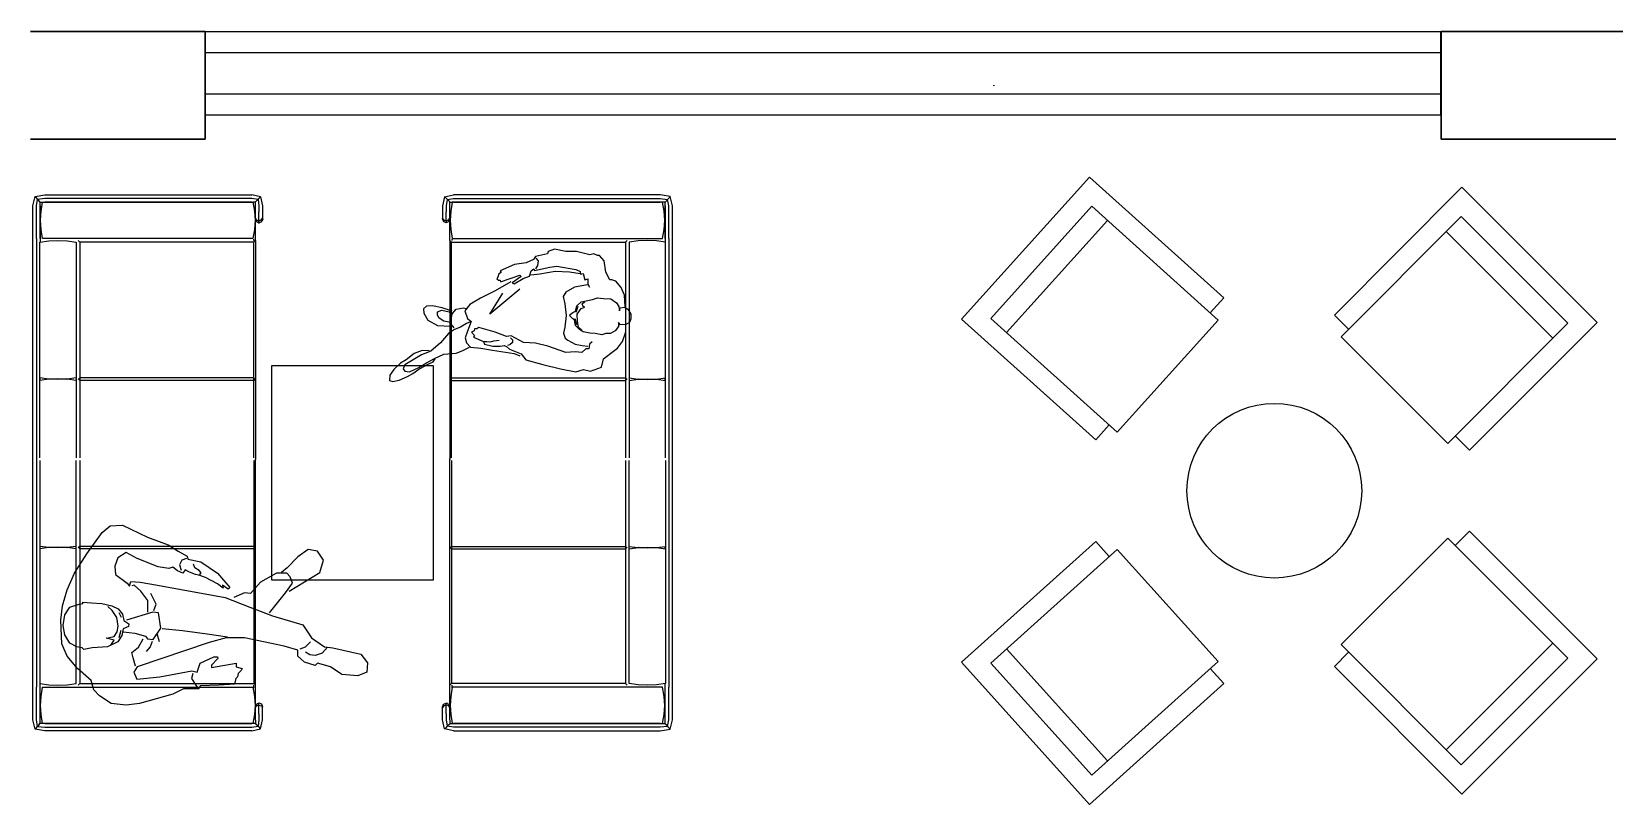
# Model space of a CAD drawing. Header units: millimetres. Extents: x 1531071 to 1560283, y -701792 to -691067.
# Drawn here: x 1545637 to 1546226, y -696663 to -696375 of the extents above; entities that cross this region are included whole.
import ezdxf

# ---------------------------------------------------------------- set-up
doc = ezdxf.new("R2010")
doc.units = ezdxf.units.MM
doc.header["$LTSCALE"] = 20
doc.header["$MEASUREMENT"] = 0
doc.linetypes.add('Dot & Dashed', pattern=[670.277762, 352.777767, -176.388884, 0, -141.111112])
doc.layers.add('mebel', color=21, linetype='Continuous')
doc.layers.add('PLEPO', color=8, linetype='Continuous')
for name, color, linetype, lineweight in [('OXLAR', 6, 'Continuous', 5), ('Qapi', 5, 'Continuous', 13), ('wall ext', 30, 'Continuous', 30)]:
    doc.layers.add(name, color=color, linetype=linetype, lineweight=lineweight)

# ---------------------------------------------------------------- blocks, each defined once
blk = doc.blocks.new('M_DFURN_FURN_3D SOFA - 1-SEAT_P')
at = {"color": 0, "linetype": 'ByBlock', "lineweight": -2}
blk.add_line((0.222216, 0.394416), (0.222216, -0.394416), dxfattribs=at)
blk.add_lwpolyline([(0.944418, 0.394416), (0.944418, 0.499968), (0, 0.499968), (0, -0.499968), (0.944418, -0.499968), (0.944418, -0.394416)], dxfattribs=at)
blk.add_lwpolyline([(0.999972, -0.394416), (0.999972, 0.394416), (0.111108, 0.394416), (0.111108, -0.394416)], close=True, dxfattribs=at)
at = {"layer": 'Defpoints', "color": 0, "linetype": 'ByBlock', "lineweight": -2}
for p in [(0, 0.499968), (0, -0.499968)]:
    blk.add_point(p, dxfattribs=at)
blk = doc.blocks.new('werr')
at = {"layer": 'mebel'}
for p, q in [((1475466.6, -813383.8), (1475475.3, -813349.8)), ((1475466.6, -813505.5), (1475466.6, -813383.8)), ((1475475.3, -813349.8), (1475511.7, -813343.3)), ((1475475.3, -813349.8), (1475477.9, -813352.8)), ((1475477.9, -813352.8), (1475493, -813370.2)), ((1475480.1, -813383.9), (1475484.2, -813360)), ((1475480.1, -813505.5), (1475480.1, -813383.9)), ((1475511.6, -813356.8), (1475484.2, -813360)), ((1475493.6, -813383.9), (1475493.6, -813505.5)), ((1475493.7, -813370.4), (1475502.8, -813370.4)), ((1475493.7, -813505.5), (1475493.7, -813370.4)), ((1475497.1, -813404.1), (1475502.8, -813370.4)), ((1475502.8, -813370.4), (1476285.7, -813370.4)), ((1476281, -813356.8), (1475511.6, -813356.8)), ((1476281, -813370.3), (1475511.6, -813370.3)), ((1475511.7, -813343.3), (1476281.1, -813343.3)), ((1476304.7, -813360.2), (1476281, -813356.8)), ((1476314.3, -813350.7), (1476281.1, -813343.3)), ((1476294.6, -813370.4), (1476285.7, -813370.4)), ((1476285.7, -813370.4), (1476291.5, -813404.1)), ((1476294.6, -813382.8), (1476294.6, -813370.4)), ((1476294.6, -813430), (1476294.6, -813383.8)), ((1476311.5, -813353.5), (1476295.2, -813369.8)), ((1476304.7, -813360.2), (1476308.1, -813383.9)), ((1476308.1, -813383.9), (1476308.1, -813406.4)), ((1476311.5, -813353.5), (1476314.3, -813350.7)), ((1476314.3, -813350.7), (1476321.6, -813383.9)), ((1476321.6, -813383.9), (1476321.6, -813395.1)), ((1475495.2, -813437.9), (1475497.1, -813404.1)), ((1475497.1, -813471.7), (1475495.2, -813437.9)), ((1476291.5, -813404.1), (1476293.4, -813437.9)), ((1476293.4, -813437.9), (1476291.5, -813471.7)), ((1476294.6, -813430), (1476294.6, -813433.4)), ((1476298.5, -813436.8), (1476294.6, -813430)), ((1476294.6, -813433.4), (1476298.6, -813443)), ((1476294.6, -813433.5), (1476298.6, -813443)), ((1476294.6, -813513), (1476294.6, -813433.5)), ((1476298.5, -813436.8), (1476308.1, -813439.6)), ((1476298.6, -813443), (1476298.5, -813436.8)), ((1476298.6, -813443), (1476308.1, -813446.9)), ((1476303.8, -813445.1), (1476308.1, -813446.9)), ((1476308.1, -813439.6), (1476308.1, -813406.4)), ((1476317.6, -813436.8), (1476308.1, -813439.6)), ((1476308.1, -813439.6), (1476308.1, -813446.9)), ((1476308.1, -813446.9), (1476308.2, -813446.9)), ((1476308.1, -813446.9), (1476309, -813446.9)), ((1476309, -813446.9), (1476318.5, -813442.9)), ((1476317.6, -813436.8), (1476321.6, -813430)), ((1476317.7, -813442.9), (1476317.6, -813436.8)), ((1476318.5, -813442.9), (1476317.7, -813442.9)), ((1476322.4, -813433.4), (1476318.5, -813442.9)), ((1476321.6, -813395.1), (1476321.6, -813406.4)), ((1476321.6, -813406.4), (1476321.6, -813430)), ((1476321.6, -813430), (1476321.6, -813433.4)), ((1476322.4, -813433.4), (1476321.6, -813431.3)), ((1476321.6, -813433.4), (1476322.4, -813433.4)), ((1475466.6, -815176.2), (1475466.6, -813505.5)), ((1475480.1, -813505.5), (1475480.1, -815176.2)), ((1475493.7, -813505.5), (1475493.7, -813518.8)), ((1475502.8, -813505.5), (1475497.1, -813471.7)), ((1476285.7, -813505.5), (1475502.8, -813505.5)), ((1476291.5, -813471.7), (1476285.7, -813505.5)), ((1476287.4, -813507.7), (1476287.4, -813513)), ((1475492.3, -813519), (1475526.1, -813514.5)), ((1475492.3, -814322.6), (1475492.3, -813519)), ((1475526.1, -813514.5), (1475559.9, -813513)), ((1475559.9, -813513), (1475593.7, -813514.5)), ((1475593.7, -813514.5), (1475627.5, -813519)), ((1475627.5, -813519), (1475627.5, -814322.6)), ((1475634.9, -813513), (1475636.4, -813514.5)), ((1475636.4, -813514.5), (1475640.9, -813519)), ((1476288.7, -813519), (1475640.9, -813519)), ((1475640.9, -813519), (1475640.9, -814322.6)), ((1476288.7, -813519), (1476293.2, -813514.5)), ((1476288.7, -814322.6), (1476288.7, -813519)), ((1476293.2, -813514.5), (1476294.7, -813513)), ((1476294.7, -813513), (1476294.7, -814328.5)), ((1475526.1, -814029.4), (1475492.3, -814024.9)), ((1475526.1, -814029.5), (1475492.3, -814034)), ((1475493.7, -814033.8), (1475493.7, -814025.1)), ((1475559.9, -814028), (1475526.1, -814029.5)), ((1475559.9, -814030.9), (1475526.1, -814029.4)), ((1475593.7, -814029.5), (1475559.9, -814028)), ((1475593.7, -814029.4), (1475559.9, -814030.9)), ((1475593, -814029.5), (1475593.7, -814029.4)), ((1475593.7, -814029.5), (1475593, -814029.5)), ((1475627.5, -814024.9), (1475593.7, -814029.4)), ((1475627.4, -814034), (1475593.7, -814029.5)), ((1475634.9, -814028), (1475636.4, -814029.5)), ((1475636.4, -814029.4), (1475634.9, -814030.9)), ((1475640.9, -814024.9), (1475636.4, -814029.4)), ((1475636.4, -814029.5), (1475640.9, -814034)), ((1476288.7, -814024.9), (1475640.9, -814024.9)), ((1476288.7, -814034), (1475640.9, -814034)), ((1476293.2, -814029.4), (1476288.7, -814024.9)), ((1476293.2, -814029.5), (1476288.7, -814034)), ((1476294.7, -814028), (1476293.2, -814029.5)), ((1476294.7, -814030.9), (1476293.2, -814029.4)), ((1475492.3, -814331.6), (1475492.3, -815162.7)), ((1475627.4, -815162.7), (1475627.4, -814331.6)), ((1475640.9, -814331.6), (1475640.9, -815162.7)), ((1476288.7, -814331.6), (1476288.7, -815162.7)), ((1476294.7, -815168.7), (1476294.7, -814325.6)), ((1475526.1, -814656.2), (1475492.3, -814651.7)), ((1475526.1, -814656.3), (1475492.3, -814660.7)), ((1475493.7, -814660.6), (1475493.7, -814651.9)), ((1475559.9, -814654.8), (1475526.1, -814656.3)), ((1475559.9, -814657.7), (1475526.1, -814656.2)), ((1475593.7, -814656.3), (1475559.9, -814654.8)), ((1475593.7, -814656.2), (1475559.9, -814657.7)), ((1475593, -814656.2), (1475593.7, -814656.2)), ((1475593.7, -814656.3), (1475593, -814656.2)), ((1475627.5, -814651.7), (1475593.7, -814656.2)), ((1475627.4, -814660.7), (1475593.7, -814656.3)), ((1475634.9, -814654.8), (1475636.4, -814656.3)), ((1475636.4, -814656.2), (1475634.9, -814657.7)), ((1475640.9, -814651.7), (1475636.4, -814656.2)), ((1475636.4, -814656.3), (1475640.9, -814660.7)), ((1476288.7, -814651.7), (1475640.9, -814651.7)), ((1476288.7, -814660.7), (1475640.9, -814660.7)), ((1476293.2, -814656.2), (1476288.7, -814651.7)), ((1476293.2, -814656.3), (1476288.7, -814660.7)), ((1476294.7, -814654.8), (1476293.2, -814656.3)), ((1476294.7, -814657.7), (1476293.2, -814656.2)), ((1475466.6, -815297.9), (1475466.6, -815176.3)), ((1475480.1, -815297.9), (1475480.1, -815176.3)), ((1475492.3, -815162.7), (1475526.1, -815167.2)), ((1475493.6, -815297.8), (1475493.6, -815176.3)), ((1475493.7, -815176.2), (1475493.7, -815162.9)), ((1475493.7, -815311.4), (1475493.7, -815176.2)), ((1475495.2, -815243.8), (1475497.1, -815210)), ((1475497.1, -815210), (1475502.8, -815176.2)), ((1475502.8, -815176.2), (1476285.7, -815176.2)), ((1475526.1, -815167.2), (1475559.9, -815168.7)), ((1475559.9, -815168.7), (1475593.7, -815167.2)), ((1475593.7, -815167.2), (1475627.4, -815162.7)), ((1475634.9, -815168.7), (1475640.9, -815162.7)), ((1475640.9, -815162.7), (1476288.7, -815162.7)), ((1476285.7, -815176.2), (1476291.5, -815210)), ((1476287.4, -815178.5), (1476286.1, -815178.5)), ((1476287.4, -815168.7), (1476287.4, -815178.5)), ((1476288.7, -815162.7), (1476294.7, -815168.7)), ((1476291.5, -815210), (1476293.4, -815243.8)), ((1476294.6, -815248.2), (1476294.6, -815168.7)), ((1475497.1, -815277.6), (1475495.2, -815243.8)), ((1475502.8, -815311.4), (1475497.1, -815277.6)), ((1476291.5, -815277.6), (1476285.7, -815311.4)), ((1476293.4, -815243.8), (1476291.5, -815277.6)), ((1476294.6, -815248.3), (1476298.6, -815238.7)), ((1476294.6, -815251.7), (1476298.5, -815245)), ((1476294.6, -815297.9), (1476294.6, -815248.3)), ((1476298.6, -815238.7), (1476298.5, -815245)), ((1476298.5, -815245), (1476308.1, -815242.2)), ((1476308.1, -815234.8), (1476298.6, -815238.7)), ((1476303.9, -815236.5), (1476308.1, -815234.8)), ((1476308.1, -815234.8), (1476308.2, -815234.8)), ((1476309, -815234.8), (1476308.1, -815234.8)), ((1476308.1, -815242.2), (1476308.1, -815234.8)), ((1476308.1, -815242.2), (1476317.6, -815245)), ((1476308.1, -815275.3), (1476308.1, -815242.2)), ((1476308.1, -815275.3), (1476308.1, -815297.9)), ((1476318.5, -815238.8), (1476309, -815234.8)), ((1476317.6, -815245), (1476321.6, -815251.7)), ((1476318.5, -815238.8), (1476317.7, -815238.8)), ((1476322.4, -815248.4), (1476318.5, -815238.8)), ((1476322.4, -815248.4), (1476321.6, -815250.4)), ((1476321.6, -815248.4), (1476322.4, -815248.4)), ((1476321.6, -815251.7), (1476321.6, -815248.4)), ((1476321.6, -815297.8), (1476321.6, -815251.7)), ((1475475.3, -815332), (1475466.6, -815297.9)), ((1475475.3, -815332), (1475477.9, -815329)), ((1475511.7, -815338.4), (1475475.3, -815332)), ((1475477.9, -815329), (1475484.2, -815321.7)), ((1475484.2, -815321.7), (1475480.1, -815297.9)), ((1475490.4, -815314.5), (1475484.2, -815321.7)), ((1475484.2, -815321.7), (1475511.6, -815324.9)), ((1475490.4, -815314.5), (1475493, -815311.5)), ((1476294.6, -815311.4), (1475493.7, -815311.4)), ((1476285.7, -815311.4), (1475502.8, -815311.4)), ((1475511.6, -815311.4), (1476281, -815311.4)), ((1475511.6, -815324.9), (1476281, -815324.9)), ((1476281, -815324.9), (1476304.7, -815321.5)), ((1476281.1, -815338.4), (1476314.3, -815331)), ((1476294.6, -815298.9), (1476294.6, -815311.4)), ((1476298, -815314.7), (1476295.2, -815311.9)), ((1476304.7, -815321.5), (1476298, -815314.7)), ((1476308.1, -815297.9), (1476304.7, -815321.5)), ((1476304.7, -815321.5), (1476311.5, -815328.2)), ((1476314.3, -815331), (1476311.5, -815328.2)), ((1476314.3, -815331), (1476321.6, -815297.8)), ((1476281.1, -815338.4), (1475511.7, -815338.4))]:
    blk.add_line(p, q, dxfattribs=at)

msp = doc.modelspace()

# ---------------------------------------------------------------- linework, layer by layer
at = {"color": 0, "lineweight": 30, "ltscale": 0.5}
for p, q in [((1545701.14, -696374.89), (1545636.14, -696374.89)), ((1545701.14, -696414.89), (1545701.14, -696374.89)), ((1546341.14, -696374.89), (1546161.14, -696374.89)), ((1546161.14, -696414.89), (1546161.14, -696374.89)), ((1545701.14, -696414.89), (1545636.14, -696414.89)), ((1546226.14, -696414.89), (1546161.14, -696414.89))]:
    msp.add_line(p, q, dxfattribs=at)
at = {"color": 5}
for p, q in [((1545701.14, -696374.89), (1546160.99, -696374.89)), ((1545701.14, -696405.83), (1545701.14, -696374.89)), ((1546160.99, -696405.83), (1546160.99, -696374.89)), ((1545701.14, -696382.63), (1546160.99, -696382.63)), ((1545701.14, -696398.1), (1546160.99, -696398.1)), ((1545701.14, -696405.83), (1546160.99, -696405.83))]:
    msp.add_line(p, q, dxfattribs=at)
at = {"ltscale": 0.5}
msp.add_lwpolyline([(1545786.03, -696499.11), (1545786.03, -696579.11), (1545726.03, -696579.11), (1545726.03, -696499.11)], close=True, dxfattribs=at)
at = {"layer": 'OXLAR', "color": 6, "linetype": 'Dot & Dashed', "ltscale": 0.15}
msp.add_line((1544407.16, -696394.89), (1550298.33, -696394.89), dxfattribs=at)
at = {"layer": 'PLEPO', "color": 1}
for p, q in [((1545824.88, -696461.9, -45.43), (1545824.09, -696463.17, -45.43)), ((1545824.25, -696459.21, -45.43), (1545825.04, -696460.16, -45.43)), ((1545825.04, -696460.16, -45.43), (1545824.88, -696461.9, -45.43)), ((1545839.83, -696477.24, -45.43), (1545839.06, -696479.43, -45.43)), ((1545838.75, -696481.69, -45.43), (1545839.29, -696483.94, -45.43)), ((1545804.76, -696490.23, -45.43), (1545806.03, -696490.23, -45.43)), ((1545806.03, -696490.23, -45.43), (1545807.3, -696490.39, -45.43)), ((1545807.3, -696490.39, -45.43), (1545808.57, -696489.92, -45.43)), ((1545808.57, -696489.92, -45.43), (1545810.62, -696489.76, -45.43)), ((1545814.59, -696491.5, -45.43), (1545813.63, -696491.66, -45.43)), ((1545815.54, -696490.55, -45.43), (1545814.59, -696491.5, -45.43)), ((1545814.74, -696488.81, -45.43), (1545815.54, -696489.6, -45.43)), ((1545815.54, -696489.6, -45.43), (1545815.54, -696490.55, -45.43)), ((1545697.36, -696574.52, -45.43), (1545696.8, -696573.07, -45.43)), ((1545698.93, -696575.53, -45.43), (1545697.36, -696574.52, -45.43)), ((1545699.71, -696576.31, -45.43), (1545698.93, -696575.53, -45.43)), ((1545699.15, -696576.98, -45.43), (1545699.71, -696576.31, -45.43)), ((1545670.04, -696593.02, -45.43), (1545669.15, -696591.23, -45.43)), ((1545669.15, -696600.47, -45.43), (1545669.89, -696597.64, -45.43)), ((1545692.67, -696597.88, -45.43), (1545685.17, -696597.21, -45.43)), ((1545701.94, -696599.2, -45.43), (1545692.67, -696597.88, -45.43)), ((1545709.44, -696600.3, -45.43), (1545701.94, -696599.2, -45.43))]:
    msp.add_line(p, q, dxfattribs=at)
at = {"layer": 'PLEPO', "color": 1, "elevation": -45.43}
for points in [[(1545857.52, -696477.25), (1545857.2, -696472.98), (1545855.93, -696470.13), (1545854.03, -696467.76), (1545852.45, -696467.28), (1545851.81, -696467.28), (1545850.23, -696464.43), (1545849.6, -696460.16), (1545847.85, -696458.26), (1545847.22, -696458.26), (1545845.79, -696457.63), (1545844.37, -696457.94), (1545839.3, -696456.68), (1545835.34, -696456.68), (1545831.22, -696455.89), (1545828.84, -696456.68), (1545828.53, -696457.63), (1545824.09, -696458.58), (1545823.3, -696459.68), (1545820.6, -696460.95), (1545816.33, -696461.58), (1545810.94, -696463.96), (1545811.26, -696464.59), (1545810.31, -696465.22), (1545810.15, -696466.02), (1545809.67, -696466.96), (1545810.31, -696467.44), (1545810.94, -696467.44), (1545811.1, -696468.07), (1545818.23, -696465.54), (1545818.7, -696466.02), (1545815.38, -696468.39), (1545816.17, -696468.71), (1545819.5, -696466.81), (1545821.87, -696465.86), (1545822.51, -696463.96), (1545823.46, -696463.17), (1545823.77, -696463.8), (1545829.48, -696462.53), (1545832.01, -696462.22), (1545839.14, -696463.48), (1545840.72, -696464.12), (1545840.88, -696465.22), (1545841.83, -696464.91), (1545842.47, -696467.28), (1545843.58, -696466.96), (1545843.58, -696468.86), (1545844.21, -696469.97)], [(1545814.9, -696468.07), (1545809.04, -696471.4), (1545803.65, -696474.09), (1545799.69, -696476.46), (1545797.79, -696478.84), (1545798.74, -696481.69), (1545800.17, -696482.79), (1545798.74, -696486.43), (1545797.95, -696488.81), (1545798.43, -696490.71), (1545799.85, -696492.29), (1545803.81, -696492.76), (1545808.09, -696493.4), (1545816.17, -696494.66), (1545818.23, -696495.61)], [(1545840.72, -696465.07), (1545836.76, -696464.43), (1545831.38, -696464.12), (1545825.67, -696465.22), (1545822.35, -696465.54)], [(1545818.23, -696470.76), (1545807.14, -696480.1), (1545811.89, -696472.19)], [(1545843.42, -696469.18), (1545838.66, -696469.97), (1545835.34, -696471.87), (1545834.39, -696473.45), (1545835.02, -696476.15), (1545835.5, -696480.58), (1545835.02, -696484.85), (1545834.55, -696487.07), (1545835.18, -696488.97), (1545836.13, -696489.76), (1545838.82, -696491.18), (1545841.52, -696491.66), (1545843.58, -696491.97)], [(1545793.04, -696478.99), (1545789.4, -696477.73), (1545785.75, -696476.94), (1545783.54, -696477.09), (1545782.43, -696478.04), (1545782.58, -696479.63), (1545784.01, -696482.32), (1545787.65, -696484.22), (1545792.41, -696484.53)], [(1545792.41, -696483.11), (1545790.03, -696482.63), (1545788.29, -696481.53), (1545787.65, -696480.42), (1545787.65, -696479.15), (1545789.24, -696478.52), (1545791.93, -696479.15), (1545793.2, -696479.63)], [(1545793.83, -696485.17), (1545792.72, -696483.74), (1545792.72, -696482.32), (1545793.04, -696479.94), (1545794.62, -696478.2), (1545797.32, -696477.73), (1545798.27, -696477.89)], [(1545841.36, -696485.96), (1545840.09, -696484.85), (1545839.77, -696482.79), (1545839.61, -696480.1), (1545841.04, -696477.89), (1545842.47, -696477.41), (1545841.83, -696477.25), (1545841.52, -696476.15), (1545842.47, -696475.35)], [(1545799.85, -696482.95), (1545798.43, -696483.58), (1545796.21, -696484.85), (1545793.99, -696485.8), (1545791.77, -696487.22), (1545788.76, -696490.71), (1545785.12, -696493.87), (1545781.63, -696495.14), (1545775.46, -696498.94), (1545774.82, -696500.36), (1545775.46, -696501.31), (1545777.2, -696501.47), (1545780.68, -696499.89), (1545783.54, -696498.15), (1545786.55, -696496.56), (1545790.03, -696494.98), (1545794.62, -696494.51), (1545796.84, -696493.71), (1545799.54, -696492.29)], [(1545845.16, -696490.39), (1545844.21, -696491.18), (1545843.89, -696492.92), (1545842.78, -696492.92), (1545841.36, -696494.35), (1545838.82, -696494.03), (1545835.34, -696494.35), (1545828.68, -696491.97), (1545824.09, -696490.87), (1545819.65, -696490.55), (1545815.06, -696488.17), (1545813.32, -696488.33), (1545809.04, -696486.75), (1545803.02, -696485.01), (1545802.23, -696485.48), (1545801.44, -696485.48), (1545801.28, -696486.28), (1545800.33, -696486.75), (1545801.44, -696488.02), (1545800.96, -696488.65), (1545804.76, -696490.23), (1545805.08, -696491.18), (1545808.25, -696491.97), (1545810.94, -696491.97), (1545812.37, -696491.66), (1545813.32, -696492.13), (1545814.43, -696493.08), (1545818.7, -696494.82), (1545820.45, -696497.04), (1545826.78, -696498.78), (1545833.44, -696500.36), (1545839.14, -696501.47), (1545841.99, -696500.68), (1545844.53, -696501.31), (1545848.64, -696499.73), (1545849.44, -696496.72), (1545852.13, -696494.51), (1545854.66, -696492.76), (1545856.41, -696490.23), (1545857.67, -696486.59), (1545857.67, -696484.38)], [(1545784.49, -696493.71), (1545781.95, -696493.56), (1545778.94, -696494.66), (1545775.93, -696497.04), (1545773.87, -696498.3), (1545771.34, -696500.68), (1545769.91, -696502.74), (1545769.75, -696504.79), (1545771.02, -696505.11), (1545773.4, -696504.64), (1545776.41, -696503.21), (1545778.47, -696502.1), (1545780.68, -696500.52), (1545784.64, -696498.46), (1545786.07, -696497.83), (1545786.7, -696496.72)], [(1545732.39, -696583.1), (1545743.86, -696576.27), (1545745.18, -696571.64), (1545742.98, -696568.33), (1545739.45, -696567.67), (1545735.7, -696570.32), (1545731.72, -696574.51), (1545729.52, -696576.27)], [(1545694.21, -696570.98), (1545692.45, -696571.64), (1545691.56, -696573.4), (1545692.23, -696575.39)], [(1545725.1, -696591.26), (1545731.06, -696583.77), (1545733.71, -696580.24), (1545732.83, -696577.81), (1545731.5, -696576.49), (1545727.75, -696576.49), (1545721.79, -696579.8), (1545718.04, -696583.99), (1545715.84, -696583.77), (1545711.86, -696585.53)], [(1545679.87, -696591.04), (1545679.87, -696586.63), (1545677.22, -696583.1), (1545674.8, -696580.9), (1545673.91, -696581.12)], [(1545682.08, -696590.38), (1545682.96, -696587.96), (1545680.97, -696583.99)], [(1545666, -696603.2), (1545667.3, -696601.34), (1545664.32, -696600.6), (1545667.3, -696600.04), (1545668.42, -696598.36), (1545668.79, -696596.13), (1545668.24, -696592.96), (1545666.56, -696590.36), (1545664.88, -696588.87)], [(1545670.82, -696598.32), (1545675.02, -696598.76), (1545678.99, -696599.86), (1545679.65, -696600.96), (1545681.86, -696601.18), (1545684.72, -696596.99), (1545683.84, -696591.26), (1545681.64, -696591.04), (1545671.93, -696593.91)], [(1545675.24, -696611.1), (1545674.35, -696608.02), (1545673.91, -696606.03), (1545676.34, -696604.05), (1545678.11, -696600.96)], [(1545681.41, -696601.84), (1545680.75, -696603.83), (1545679.21, -696605.59)], [(1545683.18, -696598.98), (1545684.06, -696601.84)], [(1545740.33, -696602.06), (1545738.34, -696604.05), (1545736.36, -696604.71)], [(1545746.73, -696604.05), (1545744.74, -696606.25), (1545742.09, -696607.14), (1545740.11, -696606.92), (1545738.56, -696605.81)], [(1545696.52, -696613.75), (1545696.08, -696615.73), (1545698.19, -696618.93)]]:
    msp.add_lwpolyline(points, dxfattribs=at)
for points in [[(1545836.95, -696480.16), (1545837.93, -696479.45), (1545838.98, -696478.99), (1545839.46, -696476.94), (1545841.04, -696475.51), (1545845.32, -696474.56), (1545847.22, -696473.93), (1545849.44, -696474.25), (1545852.13, -696474.4), (1545854.19, -696475.83), (1545855.14, -696477.25), (1545855.3, -696478.84), (1545855.61, -696477.73), (1545857.2, -696477.41), (1545858.47, -696478.2), (1545859.58, -696480.1), (1545859.58, -696481.84), (1545859.1, -696483.11), (1545857.67, -696483.9), (1545855.77, -696484.06), (1545854.98, -696483.11), (1545854.98, -696484.69), (1545853.71, -696486.28), (1545851.97, -696487.22), (1545850.23, -696487.22), (1545848.8, -696487.7), (1545846.27, -696487.22), (1545844.37, -696487.07), (1545841.83, -696486.59), (1545840.41, -696485.8), (1545838.98, -696484.22), (1545838.66, -696482.16), (1545837.96, -696481.77), (1545836.91, -696480.66)], [(1545648.1, -696588.62), (1545649.86, -696582.66), (1545652.51, -696576.49), (1545657.14, -696569.22), (1545662.88, -696561.28), (1545665.75, -696558.85), (1545670.38, -696558.63), (1545679.65, -696563.04), (1545687.37, -696565.91), (1545691.12, -696568.33), (1545694.43, -696570.1), (1545694.65, -696571.2), (1545699.51, -696572.3), (1545705.69, -696576.49), (1545710.32, -696581.78), (1545709.66, -696582.44), (1545707.67, -696580.9), (1545707.89, -696582), (1545705.69, -696580.46), (1545701.27, -696578.03), (1545698.85, -696577.15), (1545697.52, -696576.93), (1545695.32, -696576.05), (1545693.77, -696575.17), (1545692.89, -696576.49), (1545690.9, -696575.61), (1545689.14, -696574.29), (1545687.59, -696574.73), (1545683.62, -696574.07), (1545675.9, -696570.98), (1545671.71, -696568.77), (1545668.62, -696570.76), (1545667.51, -696573.85), (1545667.73, -696576.93), (1545672.15, -696580.24), (1545673.03, -696581.34), (1545673.47, -696579.58), (1545677, -696579.8), (1545683.4, -696580.9), (1545708.56, -696585.53), (1545717.82, -696589.06), (1545726.21, -696592.36), (1545737.46, -696595.67), (1545740.77, -696600.52), (1545745.62, -696603.83), (1545748.71, -696604.27), (1545759.07, -696606.6), (1545761.51, -696609.78), (1545761.29, -696613.31), (1545757.98, -696614.63), (1545752.02, -696614.19), (1545747.83, -696611.32), (1545742.98, -696610), (1545742.09, -696610.88), (1545738.12, -696609.56), (1545735.7, -696607.36), (1545735.7, -696605.15), (1545730.62, -696603.61), (1545715.84, -696600.52), (1545709, -696600.52), (1545702.6, -696602.29), (1545675.9, -696611.32), (1545674.57, -696613.31), (1545675.68, -696615.95), (1545684.28, -696615.07), (1545696.2, -696612.87), (1545698.18, -696613.31), (1545699.29, -696610), (1545704.36, -696607.58), (1545705.69, -696607.58), (1545705.91, -696608.24), (1545703.48, -696610.66), (1545703.48, -696611.54), (1545712.75, -696610), (1545712.75, -696611.32), (1545714.95, -696611.99), (1545714.51, -696612.65), (1545713.41, -696613.75), (1545713.19, -696615.07), (1545712.53, -696615.73), (1545712.09, -696617.72), (1545706.35, -696618.16), (1545699.29, -696618.38), (1545698.85, -696619.48), (1545693.11, -696619.48), (1545689.14, -696621.47), (1545676.78, -696624.99), (1545671.71, -696625.65), (1545666.19, -696624.99), (1545661.78, -696622.13), (1545659.79, -696619.92), (1545658.69, -696616.4), (1545653.61, -696611.99), (1545649.86, -696607.36), (1545647.88, -696602.73), (1545647.43, -696593.91)], [(1545672.59, -696596.33), (1545670.63, -696597.23), (1545670.16, -696599.64), (1545668.62, -696602.06), (1545664.83, -696603.89), (1545659.13, -696604.27), (1545656.04, -696604.93), (1545655.38, -696604.27), (1545653.39, -696603.83), (1545650.74, -696602.51), (1545648.98, -696599.42), (1545648.32, -696595.89), (1545648.98, -696591.92), (1545650.74, -696589.06), (1545654.27, -696587.96), (1545655.6, -696587.73), (1545655.6, -696587.29), (1545658.91, -696587.51), (1545662.66, -696587.73), (1545666.41, -696588.62), (1545668.84, -696589.72), (1545670.38, -696591.7), (1545670.86, -696594.13), (1545672.73, -696595.27)]]:
    msp.add_lwpolyline(points, close=True, dxfattribs=at)
at = {"layer": 'Qapi'}
for p, q in [((1546160.98, -696385.14), (1546161.01, -696395.58)), ((1546160.98, -696385.14), (1546161.01, -696395.58)), ((1546161.01, -696395.58), (1546160.98, -696385.14)), ((1546161.01, -696395.58), (1546160.98, -696385.14)), ((1546161.01, -696395.58), (1546160.98, -696385.14)), ((1546160.98, -696385.14), (1546161.01, -696395.58)), ((1546160.98, -696385.14), (1546161.01, -696395.58)), ((1546161.03, -696385.14), (1546161, -696395.58)), ((1546161, -696395.58), (1546161.03, -696385.14)), ((1546161, -696395.58), (1546161.03, -696385.14)), ((1546161, -696395.58), (1546161.03, -696385.14)), ((1546161.03, -696385.14), (1546161, -696395.58)), ((1546161.03, -696385.14), (1546161, -696395.58))]:
    msp.add_line(p, q, dxfattribs=at)
at = {"layer": 'wall ext', "color": 0, "lineweight": -3, "ltscale": 0.5}
msp.add_circle((1546099.06, -696545.77), 32.52, dxfattribs=at)

# ---------------------------------------------------------------- block references
at = {"layer": 'mebel', "yscale": 71.16548089915068, "zscale": 71.16548089915068}
for p, xscale, rotation in [((1546006.46, -696455.46), -71.1654808991507, 137.9942536860045), ((1546194.05, -696457.98), -71.16548089915068, 45.01970538490981), ((1546006.46, -696636.08), 71.16548089915068, 42.00574631399552), ((1546194.05, -696633.55), 71.16548089915068, 134.9802946150902)]:
    msp.add_blockref('M_DFURN_FURN_3D SOFA - 1-SEAT_P', p, dxfattribs=dict(at, xscale=xscale, rotation=rotation))
at = {"layer": 'wall ext', "color": 0, "lineweight": -3, "xscale": 0.1, "yscale": 0.1, "zscale": 0.1}
msp.add_blockref('werr', (1398090.38, -615101.32), dxfattribs=at)
at = {"layer": 'wall ext', "color": 0, "lineweight": -3, "xscale": -0.1, "yscale": 0.1, "zscale": 0.1, "rotation": 359.9999999999959}
msp.add_blockref('werr', (1693421.69, -615101.32), dxfattribs=at)

doc.saveas('drawing.dxf')
